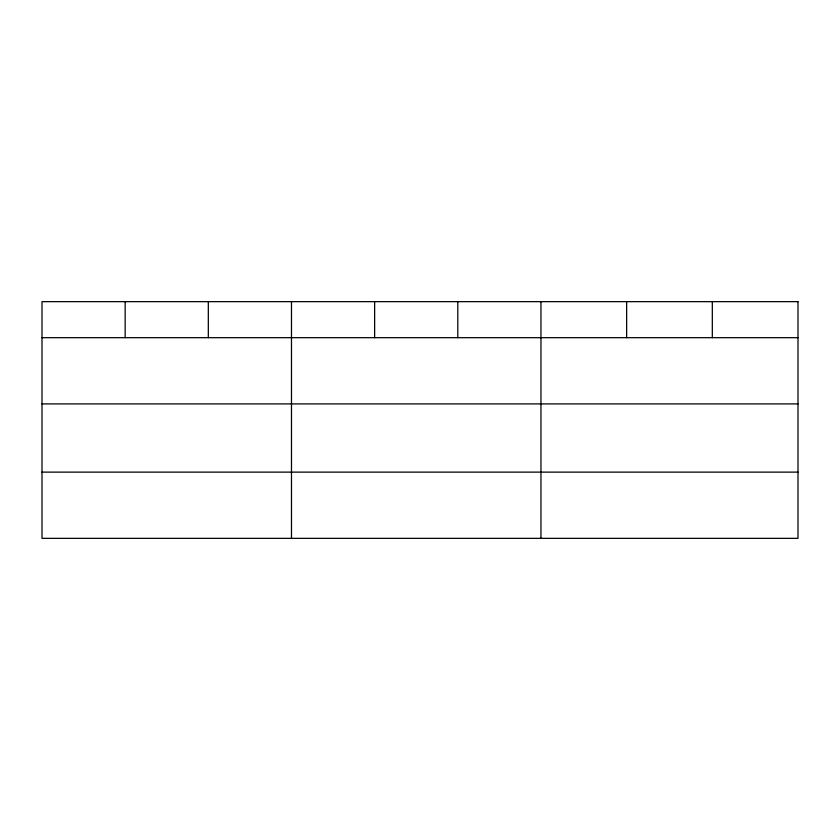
<?xml version="1.0" encoding="UTF-8"?>
<svg xmlns="http://www.w3.org/2000/svg" width="840" height="840" viewBox="0 0 840 840"><rect width="100%" height="100%" fill="white"/><g stroke="black" fill="none" stroke-linecap="round" stroke-linejoin="round"><path stroke-width="1.26" d="M42 337.68L798 337.68M42 403.904L798 403.904M42 472.122L798 472.122M712.32 301.655L712.32 337.68M626.64 301.655L626.64 337.68M540.96 301.655L540.96 538.346M457.8 301.655L457.8 337.68M374.64 301.655L374.64 337.68M291.48 301.655L291.48 538.346M208.32 301.655L208.32 337.68M125.16 301.655L125.16 337.68M798 301.655L42 301.655L42 538.346L798 538.346L798 301.655"/></g></svg>
